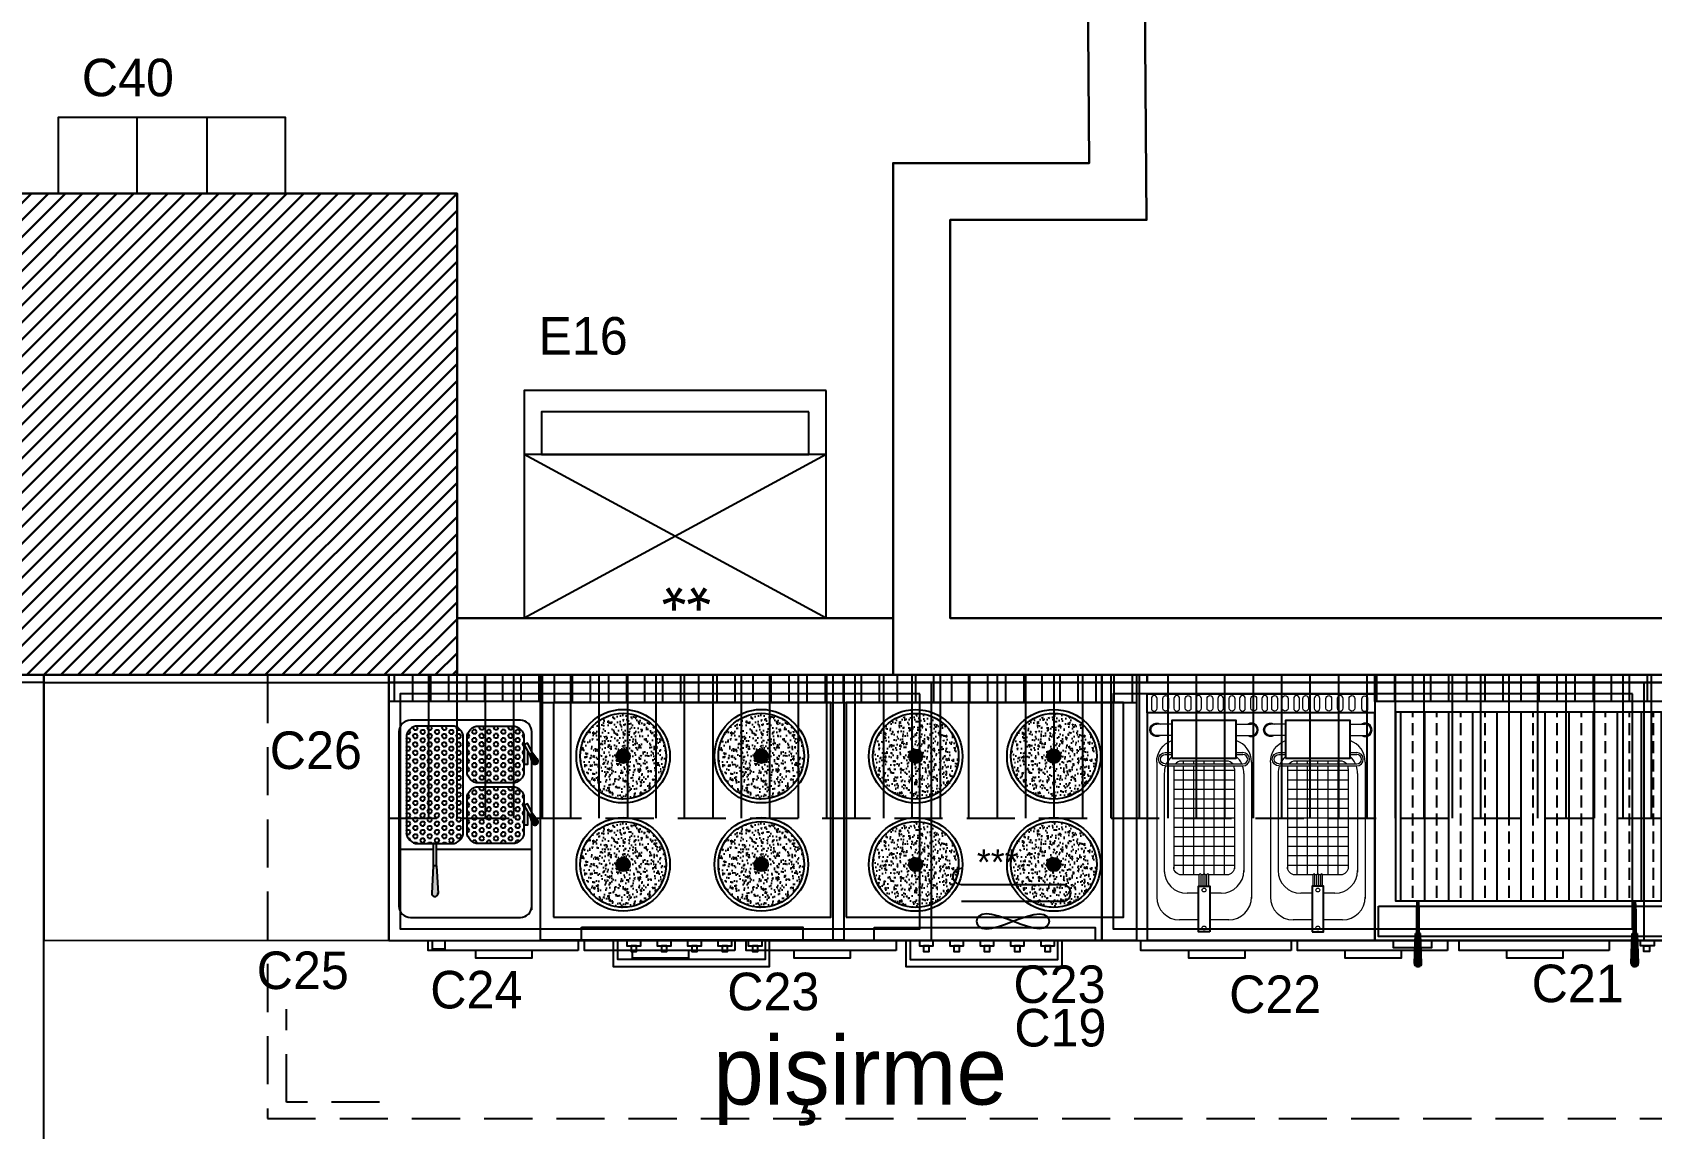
# Model space of a CAD drawing. Header units: centimetres. Extents: x 10243 to 22741, y 2279 to 4414.
# Drawn here: x 14276 to 14703, y 3178.7 to 3467.8 of the extents above; entities that cross this region are included whole.
import ezdxf

# ---------------------------------------------------------------- set-up
doc = ezdxf.new("R2010")
doc.units = ezdxf.units.CM
doc.header["$MEASUREMENT"] = 0
doc.linetypes.add('HIDDENX2', pattern=[19.05, 12.7, -6.35])
for name, color, linetype, lineweight in [('iç ölçü', 7, 'Continuous', 15), ('xxx_Auto_Duvar_Duvar Plan Kesit', 7, 'Continuous', 30), ('xxx_Auto_Duvar_Duvar Tarama', 250, 'Continuous', 5)]:
    doc.layers.add(name, color=color, linetype=linetype, lineweight=lineweight)
doc.layers.add('MUTFAKEKİPMAN', color=1, linetype='Continuous')
doc.styles.get("Standard").update_dxf_attribs({"font": 'arial.ttf'})
doc.styles.add('TAKSİM', font='GOTHIC.TTF', dxfattribs={"height": 20})

# ---------------------------------------------------------------- blocks, each defined once
blk = doc.blocks.new('A$C0F9524AD')
at = {"layer": 'MUTFAKEKİPMAN'}
for points in [[(28.7, 57.61, 1), (27.03, 57.61), (27.4, 50.35), (28.33, 50.35)], [(2.19, 39.17, 1), (0.72, 38.39), (2.1, 36.57), (2.93, 37.01)], [(2.19, 23.14, 1), (0.72, 22.36), (2.1, 20.54), (2.93, 20.97)]]:
    blk.add_hatch(color=256, dxfattribs=at).paths.add_polyline_path(points)
h = blk.add_hatch(dxfattribs=at)
h.set_pattern_fill('HEX', color=256, scale=0.2, angle=180, style=0)
h.set_pattern_definition([(360, (-3709.6624, 5056.9235), (-1e-16, -1.099852), [0.635, -1.27]), (240, (-3709.6624, 5056.9235), (-0.95249977, 0.549926), [0.635, -1.27]), (300, (-3709.0274, 5056.9235), (-0.95249977, -0.549926), [0.635, -1.27])])
h.paths.add_polyline_path([(16.36, 29.47, 0.414214), (19.36, 32.47), (19.36, 41.47, 0.414214), (16.36, 44.47), (7.36, 44.47, 0.414214), (4.36, 41.47), (4.36, 32.47, 0.414214), (7.36, 29.47)])
h = blk.add_hatch(dxfattribs=at)
h.set_pattern_fill('HEX', color=256, scale=0.2, angle=180, style=0)
h.set_pattern_definition([(180, (3749.3886, 5040.9235), (-1e-16, -1.099852), [0.635, -1.27]), (300, (3749.3886, 5040.9235), (0.95249977, 0.549926), [0.635, -1.27]), (240, (3748.7536, 5040.9235), (0.95249977, -0.549926), [0.635, -1.27])])
h.paths.add_polyline_path([(32.36, 13.47, 0.414214), (35.36, 16.47), (35.36, 41.47, 0.414214), (32.36, 44.47), (23.36, 44.47, 0.414214), (20.36, 41.47), (20.36, 16.47, 0.414214), (23.36, 13.47)])
h = blk.add_hatch(dxfattribs=at)
h.set_pattern_fill('HEX', color=256, scale=0.2, angle=180, style=0)
h.set_pattern_definition([(360, (-3709.6624, 5040.9235), (-1e-16, -1.099852), [0.635, -1.27]), (240, (-3709.6624, 5040.9235), (-0.95249977, 0.549926), [0.635, -1.27]), (300, (-3709.0274, 5040.9235), (-0.95249977, -0.549926), [0.635, -1.27])])
h.paths.add_polyline_path([(16.36, 13.47, 0.414214), (19.36, 16.47), (19.36, 25.47, 0.414214), (16.36, 28.47), (7.36, 28.47, 0.414214), (4.36, 25.47), (4.36, 16.47, 0.414214), (7.36, 13.47)])
h = blk.add_hatch(dxfattribs=at)
h.set_pattern_fill('ANSI31', color=256, scale=1.5, angle=225, style=0)
h.set_pattern_definition([(270, (3692.638, 5064.124), (4.7625, -1e-15), [])])
h.paths.add_polyline_path([(0, 7), (0, 0), (40, 0), (40, 7)])
for p, q in [((27.4, 50.35), (27.03, 57.61)), ((28.33, 50.35), (28.7, 57.61)), ((27.4, 50.35), (28.33, 50.35)), ((27.4, 45.97), (2.32, 45.97)), ((37.32, 45.97), (28.33, 45.97)), ((2.93, 37.01), (2.19, 39.17)), ((2.1, 36.57), (0.72, 38.39)), ((2.1, 36.57), (2.93, 37.01)), ((2.1, 20.54), (0.72, 22.36)), ((2.93, 20.97), (2.19, 23.14)), ((2.1, 20.54), (2.93, 20.97))]:
    blk.add_line(p, q, dxfattribs=at)
for points in [[(40, 70), (0, 70), (0, 0), (40, 0)], [(28.5, 70), (25.22, 70), (25.22, 72.31), (28.5, 72.31)], [(40, 0), (0, 0), (0, 7), (40, 7)]]:
    blk.add_lwpolyline(points, close=True, dxfattribs=at)
for points in [[(37.32, 52.32), (37.32, 60.97, 0.414214), (34.32, 63.97), (5.32, 63.97, 0.414214), (2.32, 60.97), (2.32, 52.4)], [(2.32, 61.97), (2.32, 14.97, 0.414214), (5.32, 11.97), (34.32, 11.97, 0.414214), (37.32, 14.97), (37.32, 52.32)]]:
    blk.add_lwpolyline(points, format="xyb", dxfattribs=at)
for points in [[(27.4, 50.35), (27.4, 44.47), (28.33, 44.47), (28.33, 50.35)], [(4.28, 34.46), (4.28, 39.54), (3.34, 39.54), (3.34, 36.22)], [(4.28, 38.95), (4.28, 39.54)], [(2.1, 36.57), (3.45, 34.03), (4.28, 34.46), (2.93, 37.01)], [(4.28, 18.43), (4.28, 23.51), (3.34, 23.51), (3.34, 20.19)], [(4.28, 22.92), (4.28, 23.51)], [(2.1, 20.54), (3.45, 17.99), (4.28, 18.43), (2.93, 20.97)]]:
    blk.add_lwpolyline(points, dxfattribs=at)
for points in [[(7.36, 44.47), (16.36, 44.47, -0.414214), (19.36, 41.47), (19.36, 32.47, -0.414214), (16.36, 29.47), (7.36, 29.47, -0.414214), (4.36, 32.47), (4.36, 41.47, -0.414214)], [(32.36, 44.47), (23.36, 44.47, 0.414214), (20.36, 41.47), (20.36, 16.47, 0.414214), (23.36, 13.47), (32.36, 13.47, 0.414214), (35.36, 16.47), (35.36, 41.47, 0.414214)], [(7.36, 28.47), (16.36, 28.47, -0.414214), (19.36, 25.47), (19.36, 16.47, -0.414214), (16.36, 13.47), (7.36, 13.47, -0.414214), (4.36, 16.47), (4.36, 25.47, -0.414214)]]:
    blk.add_lwpolyline(points, format="xyb", close=True, dxfattribs=at)
for centre, start, end in [((27.86, 57.61), 341.437, 198.563), ((1.46, 38.78), 9.3801, 226.506), ((1.46, 22.75), 9.3801, 226.506)]:
    blk.add_arc(centre, 0.835, start, end, dxfattribs=at)
blk = doc.blocks.new('A$C3E822EE1')
at = {"layer": 'MUTFAKEKİPMAN'}
h = blk.add_hatch(dxfattribs=at)
h.set_pattern_fill('ANSI32', color=256, angle=180, style=0)
h.set_pattern_definition([(315, (-4249.49996, 7833.96362), (-0.265165043, -0.265165043), []), (315, (-4249.3232, 7833.96362), (-0.265165043, -0.265165043), [])])
h.paths.add_polyline_path([(12.1, 69), (10.72, 69), (10.69, 70), (12.14, 70)])
h.paths.add_polyline_path([(12.07, 68.17), (11.76, 68.17), (11.76, 62.37), (11.68, 61), (11.15, 61), (11.07, 62.37), (11.07, 68.17), (10.75, 68.17), (10.72, 69), (12.1, 69)])
h.paths.add_polyline_path([(12.2, 72), (10.62, 72), (10.48, 76.14, -0.437405), (11.18, 76.9), (11.64, 76.9, -0.437405), (12.35, 76.14)])
h.paths.add_polyline_path([(12.14, 70), (10.69, 70), (10.62, 72), (12.2, 72)])
h.paths.add_polyline_path([(11.6, 59.71), (11.23, 59.71), (11.15, 61), (11.68, 61)])
h = blk.add_hatch(dxfattribs=at)
h.set_pattern_fill('ANSI32', color=256, angle=180, style=0)
h.set_pattern_definition([(225, (4329.50004, 7833.96362), (0.265165043, -0.265165043), []), (225, (4329.32326, 7833.96362), (0.265165043, -0.265165043), [])])
h.paths.add_polyline_path([(67.9, 69), (69.28, 69), (69.31, 70), (67.86, 70)])
h.paths.add_polyline_path([(67.93, 68.17), (68.24, 68.17), (68.24, 62.37), (68.32, 61), (68.85, 61), (68.93, 62.37), (68.93, 68.17), (69.25, 68.17), (69.28, 69), (67.9, 69)])
h.paths.add_polyline_path([(67.8, 72), (69.38, 72), (69.52, 76.14, 0.437405), (68.82, 76.9), (68.36, 76.9, 0.437405), (67.65, 76.14)])
h.paths.add_polyline_path([(67.86, 70), (69.31, 70), (69.38, 72), (67.8, 72)])
h.paths.add_polyline_path([(68.4, 59.71), (68.77, 59.71), (68.85, 61), (68.32, 61)])
h = blk.add_hatch(dxfattribs=at)
h.set_pattern_fill('ANSI33', color=256, angle=225, style=0)
h.set_pattern_definition([(270, (3371.733, 5045.6104), (6.35, -2e-15), []), (270, (3368.558, 5042.4354), (6.35, -2e-15), [3.175, -1.5875])])
h.paths.add_polyline_path([(74.47, 9.71), (74.47, 59.71), (4.47, 59.71), (4.47, 9.71)])
h = blk.add_hatch(dxfattribs=at)
h.set_pattern_fill('ANSI31', color=256, scale=1.5, angle=225, style=0)
h.set_pattern_definition([(270, (3371.7327, 5050.6104), (4.7625, -1e-15), [])])
h.paths.add_polyline_path([(0, 7), (0, 0), (80, 0), (80, 7)])
for p, q in [((11.64, 76.9), (11.18, 76.9)), ((11.18, 76.9), (11.64, 76.9)), ((68.36, 76.9), (68.82, 76.9)), ((68.82, 76.9), (68.36, 76.9)), ((10.48, 76.14), (10.75, 68.17)), ((10.75, 68.17), (10.48, 76.14)), ((12.35, 76.14), (12.07, 68.17)), ((67.65, 76.14), (67.93, 68.17)), ((69.52, 76.14), (69.25, 68.17)), ((69.25, 68.17), (69.52, 76.14)), ((10.75, 68.17), (11.07, 68.17)), ((11.07, 68.17), (10.75, 68.17)), ((11.07, 68.17), (11.07, 62.37)), ((11.76, 68.17), (11.76, 62.37)), ((12.07, 68.17), (11.76, 68.17)), ((67.93, 68.17), (68.24, 68.17)), ((68.24, 68.17), (68.24, 62.37)), ((68.93, 68.17), (68.93, 62.37)), ((69.25, 68.17), (68.93, 68.17)), ((68.93, 68.17), (69.25, 68.17)), ((11.07, 62.37), (11.23, 59.71)), ((11.76, 62.37), (11.6, 59.71)), ((68.24, 62.37), (68.4, 59.71)), ((68.93, 62.37), (68.77, 59.71)), ((11.23, 59.71), (11.6, 59.71)), ((11.6, 59.71), (11.23, 59.71)), ((68.77, 59.71), (68.4, 59.71)), ((68.4, 59.71), (68.77, 59.71))]:
    blk.add_line(p, q, dxfattribs=at)
for points in [[(8.98, 71.46), (7.52, 71.46), (7.52, 72.92), (8.98, 72.92)], [(80, 70), (0, 70), (0, 0), (80, 0)], [(79, 61), (1, 61), (1, 69), (79, 69)], [(9.94, 70), (6.3, 70), (6.3, 71.46), (9.94, 71.46)], [(75, 70), (65, 70), (65, 72), (75, 72)], [(74.47, 9.71), (4.47, 9.71), (4.47, 59.71), (74.47, 59.71)], [(80, 0), (0, 0), (0, 7), (80, 7)]]:
    blk.add_lwpolyline(points, close=True, dxfattribs=at)
for centre, start, end in [((11.18, 76.19), 90, 184.4992), ((11.18, 76.19), 90, 184.4992), ((11.64, 76.19), 355.5008, 90), ((68.36, 76.19), 90, 184.4992), ((68.82, 76.19), 355.5008, 90), ((68.82, 76.19), 355.5008, 90)]:
    blk.add_arc(centre, 0.706, start, end, dxfattribs=at)
blk = doc.blocks.new('A$C71D9588E')
at = {"layer": 'MUTFAKEKİPMAN', "linetype": 'Continuous', "lineweight": 0}
for p, q in [((6.5, 57), (2.5, 57)), ((23.5, 57), (27.5, 57)), ((36.5, 57), (32.5, 57)), ((53.5, 57), (57.5, 57)), ((6.5, 54), (2.5, 54)), ((23.5, 54), (27.5, 54)), ((36.5, 54), (32.5, 54)), ((53.5, 54), (57.5, 54)), ((2.5, 47), (2.5, 11)), ((4.75, 49.5), (6.5, 49.5)), ((4.75, 49), (6.5, 49)), ((21, 47.25), (9, 47.25)), ((9.5, 47.25), (9.5, 46.5)), ((12.2, 47.25), (12.2, 46.5)), ((14.9, 47.25), (14.9, 46.5)), ((17.6, 47.25), (17.6, 46.5)), ((20.3, 47.25), (20.3, 46.5)), ((23.5, 49.5), (25.25, 49.5)), ((23.5, 49), (25.25, 49)), ((27.5, 47), (27.5, 11)), ((32.5, 47), (32.5, 11)), ((34.75, 49.5), (36.5, 49.5)), ((34.75, 49), (36.5, 49)), ((51, 47.25), (39, 47.25)), ((39.5, 47.25), (39.5, 46.5)), ((42.2, 47.25), (42.2, 46.5)), ((44.9, 47.25), (44.9, 46.5)), ((47.6, 47.25), (47.6, 46.5)), ((50.3, 47.25), (50.3, 46.5)), ((53.5, 49.5), (55.25, 49.5)), ((53.5, 49), (55.25, 49)), ((57.5, 47), (57.5, 11)), ((4.5, 44), (4.5, 18)), ((4.75, 46.5), (25.25, 46.5)), ((4.75, 46), (25.25, 46)), ((7, 45.25), (7, 18.85)), ((23, 44.75), (7, 44.75)), ((9.5, 46), (9.5, 17.25)), ((12.2, 46), (12.2, 17.25)), ((14.9, 46), (14.9, 17.25)), ((17.6, 46), (17.6, 17.25)), ((20.3, 46), (20.3, 17.25)), ((23, 45.25), (23, 18.85)), ((25.5, 44), (25.5, 18)), ((34.5, 44), (34.5, 18)), ((34.75, 46.5), (55.25, 46.5)), ((34.75, 46), (55.25, 46)), ((37, 45.25), (37, 18.85)), ((53, 44.75), (37, 44.75)), ((39.5, 46), (39.5, 17.25)), ((42.2, 46), (42.2, 17.25)), ((44.9, 46), (44.9, 17.25)), ((47.6, 46), (47.6, 17.25)), ((50.3, 46), (50.3, 17.25)), ((53, 45.25), (53, 18.85)), ((55.5, 44), (55.5, 18)), ((23, 42.25), (7, 42.25)), ((23, 39.75), (7, 39.75)), ((53, 42.25), (37, 42.25)), ((53, 39.75), (37, 39.75)), ((23, 37.25), (7, 37.25)), ((23, 34.75), (7, 34.75)), ((53, 37.25), (37, 37.25)), ((53, 34.75), (37, 34.75)), ((23, 32.25), (7, 32.25)), ((53, 32.25), (37, 32.25)), ((23, 29.75), (7, 29.75)), ((23, 27.25), (7, 27.25)), ((53, 29.75), (37, 29.75)), ((53, 27.25), (37, 27.25)), ((23, 24.75), (7, 24.75)), ((23, 22.25), (7, 22.25)), ((53, 24.75), (37, 24.75)), ((53, 22.25), (37, 22.25)), ((23, 19.75), (7, 19.75)), ((13.75, 17.25), (9, 17.25)), ((13.75, 14.25), (13.75, 17.25)), ((14.25, 14.25), (14.25, 17.25)), ((14.75, 17.25), (14.25, 17.25)), ((14.75, 14.25), (14.75, 17.25)), ((15.25, 14.25), (15.25, 17.25)), ((15.75, 17.25), (15.25, 17.25)), ((15.75, 14.25), (15.75, 17.25)), ((16.25, 14.25), (16.25, 17.25)), ((21, 17.25), (16.25, 17.25)), ((53, 19.75), (37, 19.75)), ((43.75, 17.25), (39, 17.25)), ((43.75, 14.25), (43.75, 17.25)), ((44.25, 14.25), (44.25, 17.25)), ((44.75, 17.25), (44.25, 17.25)), ((44.75, 14.25), (44.75, 17.25)), ((45.25, 14.25), (45.25, 17.25)), ((45.75, 17.25), (45.25, 17.25)), ((45.75, 14.25), (45.75, 17.25)), ((46.25, 14.25), (46.25, 17.25)), ((51, 17.25), (46.25, 17.25)), ((13.5, 12.4), (10.5, 12.4)), ((19.5, 12.4), (16.5, 12.4)), ((43.5, 12.4), (40.5, 12.4)), ((49.5, 12.4), (46.5, 12.4)), ((13.5, 5.4), (8.5, 5.4)), ((21.5, 5.4), (16.5, 5.4)), ((43.5, 5.4), (38.5, 5.4)), ((51.5, 5.4), (46.5, 5.4))]:
    blk.add_line(p, q, dxfattribs=at)
at = {"layer": 'MUTFAKEKİPMAN'}
for points in [[(0, 65), (60, 65), (60, 60), (0, 60)], [(0, 0), (60, 0), (60, 60), (0, 60)], [(6.5, 48), (23.5, 48), (23.5, 58), (6.5, 58)], [(36.5, 48), (53.5, 48), (53.5, 58), (36.5, 58)], [(16.5, 2.25), (13.5, 2.25), (13.5, 14.25), (16.5, 14.25)], [(43.5, 2.25), (46.5, 2.25), (46.5, 14.25), (43.5, 14.25)]]:
    blk.add_lwpolyline(points, close=True, dxfattribs=at)
at = {"layer": 'MUTFAKEKİPMAN', "linetype": 'Continuous', "lineweight": 0}
for points in [[(2.62, 63.78, 0.999894), (1.12, 63.78), (1.12, 61.18, 1), (2.62, 61.18), (2.62, 63.78)], [(5.62, 63.78), (5.62, 61.18, -1), (4.12, 61.18), (4.12, 63.78, -0.999894), (5.62, 63.78)], [(8.55, 63.78, 0.999894), (7.05, 63.78), (7.05, 61.18, 1), (8.55, 61.18), (8.55, 63.78)], [(11.55, 63.78), (11.55, 61.18, -1), (10.05, 61.18), (10.05, 63.78, -0.999894), (11.55, 63.78)], [(14.3, 63.78, 0.999894), (12.8, 63.78), (12.8, 61.18, 1), (14.3, 61.18), (14.3, 63.78)], [(17.3, 63.78), (17.3, 61.18, -1), (15.8, 61.18), (15.8, 63.78, -0.999894), (17.3, 63.78)], [(20.12, 63.78, 0.999894), (18.62, 63.78), (18.62, 61.18, 1), (20.12, 61.18), (20.12, 63.78)], [(23.12, 63.78), (23.12, 61.18, -1), (21.62, 61.18), (21.62, 63.78, -0.999894), (23.12, 63.78)], [(25.87, 63.78, 0.999894), (24.37, 63.78), (24.37, 61.18, 1), (25.87, 61.18), (25.87, 63.78)], [(28.87, 63.78), (28.87, 61.18, -1), (27.37, 61.18), (27.37, 63.78, -0.999894), (28.87, 63.78)], [(31.75, 63.78, 0.999894), (30.25, 63.78), (30.25, 61.18, 1), (31.75, 61.18), (31.75, 63.78)], [(34.35, 63.78), (34.35, 61.18, -1), (32.85, 61.18), (32.85, 63.78, -0.999894), (34.35, 63.78)], [(37.14, 63.78), (37.14, 61.18, -1), (35.64, 61.18), (35.64, 63.78, -0.999894), (37.14, 63.78)], [(40.13, 63.78, 0.999894), (38.63, 63.78), (38.63, 61.18, 1), (40.13, 61.18), (40.13, 63.78)], [(42.54, 63.78), (42.54, 61.18, -1), (41.04, 61.18), (41.04, 63.78, -0.999894), (42.54, 63.78)], [(45.54, 63.78, 0.999894), (44.04, 63.78), (44.04, 61.18, 1), (45.54, 61.18), (45.54, 63.78)], [(48.64, 63.78), (48.64, 61.18, -1), (47.14, 61.18), (47.14, 63.78, -0.999894), (48.64, 63.78)], [(51.64, 63.78, 0.999894), (50.14, 63.78), (50.14, 61.18, 1), (51.64, 61.18), (51.64, 63.78)], [(54.75, 63.78), (54.75, 61.18, -1), (53.25, 61.18), (53.25, 63.78, -0.999894), (54.75, 63.78)], [(58.13, 63.68), (58.13, 61.08, -1), (56.63, 61.08), (56.63, 63.68, -0.999894), (58.13, 63.68)]]:
    blk.add_lwpolyline(points, format="xyb", dxfattribs=at)
for centre in [(15, 13.25), (45, 13.25), (15, 3.25), (45, 3.25)]:
    blk.add_circle(centre, 0.5, dxfattribs=at)
at = {"layer": 'MUTFAKEKİPMAN', "linetype": 'Continuous', "lineweight": 0, "extrusion": (0, 0, -1)}
for centre, radius, start, end in [((-2.5, 55.5), 1.8, 236.4427, 123.5573), ((-2.5, 55.5), 1.5, 270.0011, 90), ((-32.5, 55.5), 1.8, 236.4427, 123.5573), ((-32.5, 55.5), 1.5, 270.0011, 90), ((-8.5, 47), 6, 0, 70.5288), ((-38.5, 47), 6, 0, 70.5288), ((-4.75, 47.75), 1.75, 270, 90), ((-4.75, 47.75), 1.25, 270, 90), ((-34.75, 47.75), 1.75, 270, 90), ((-34.75, 47.75), 1.25, 270, 90), ((-9, 19.25), 2, 270, 0), ((-21, 19.25), 2, 180, 270), ((-39, 19.25), 2, 270, 0), ((-51, 19.25), 2, 180, 270)]:
    blk.add_arc(centre, radius, start, end, dxfattribs=at)
at = {"layer": 'MUTFAKEKİPMAN', "linetype": 'Continuous', "lineweight": 0}
for centre, radius, start, end in [((27.5, 55.5), 1.8, 236.4427, 123.5573), ((27.5, 55.5), 1.5, 270.0011, 90), ((57.5, 55.5), 1.8, 236.4427, 123.5573), ((57.5, 55.5), 1.5, 270.0011, 90), ((21.5, 47), 6, 0, 70.5288), ((51.5, 47), 6, 0, 70.5288), ((10.5, 44), 6, 131.8103, 155.3757), ((9, 45.25), 2, 90, 141.3178), ((21, 45.25), 2, 38.6822, 90), ((19.5, 44), 6, 24.6243, 48.1897), ((25.25, 47.75), 1.75, 270, 90), ((25.25, 47.75), 1.25, 270, 90), ((40.5, 44), 6, 131.8103, 155.3757), ((39, 45.25), 2, 90, 141.3178), ((51, 45.25), 2, 38.6822, 90), ((49.5, 44), 6, 24.6243, 48.1897), ((55.25, 47.75), 1.75, 270, 90), ((55.25, 47.75), 1.25, 270, 90), ((10.5, 44), 6, 160.5288, 180), ((9, 45.25), 2, 157.9757, 180), ((21, 45.25), 2, 0, 22.0243), ((19.5, 44), 6, 0, 19.4712), ((40.5, 44), 6, 160.5288, 180), ((39, 45.25), 2, 157.9757, 180), ((51, 45.25), 2, 0, 22.0243), ((49.5, 44), 6, 0, 19.4712), ((10.5, 18.4), 6, 180, 270), ((14, 17.25), 0.25, 0, 180), ((15, 17.25), 0.25, 0, 180), ((16, 17.25), 0.25, 0, 180), ((19.5, 18.4), 6, 270, 0), ((40.5, 18.4), 6, 180, 270), ((44, 17.25), 0.25, 0, 180), ((45, 17.25), 0.25, 0, 180), ((46, 17.25), 0.25, 0, 180), ((49.5, 18.4), 6, 270, 0), ((8.5, 11.4), 6, 180, 270), ((21.5, 11.4), 6, 270, 0), ((38.5, 11.4), 6, 180, 270), ((51.5, 11.4), 6, 270, 0)]:
    blk.add_arc(centre, radius, start, end, dxfattribs=at)
blk = doc.blocks.new('A$C27C145E2')
at = {"layer": 'MUTFAKEKİPMAN'}
h = blk.add_hatch(dxfattribs=at)
h.set_pattern_fill('ANSI31', color=256, scale=1.5, angle=45, style=0)
h.set_pattern_definition([(90, (-4807.7595, -5243.4224), (-4.7625, 9e-16), [])])
h.paths.add_polyline_path([(0, 77), (0, 69.71), (80, 69.71), (80, 77)])
h = blk.add_hatch(dxfattribs=at)
h.set_pattern_fill('AR-CONC', color=256, scale=0.018, angle=45, style=0)
h.set_pattern_definition([(95, (-5129.7264, -4857.1567), (2.5217037, 2.1159608), [0.3429, -3.7719]), (40, (-5129.7264, -4857.1567), (-2.880322, 1.9831861), [0.27432, -3.01752]), (145.451, (-5129.5162, -4856.9804), (-0.3585988, 4.0991443), [0.29142, -3.20562]), (91.1842, (-5130.373, -4856.51), (3.9853844, 2.9151614), [0.51435, -5.65785]), (141.6356, (-5130.041, -4856.267), (-0.1275506, 6.1708758), [0.43713, -4.80843]), (36.184, (-5130.373, -4856.51), (-0.1275403, 6.170875), [0.41148, -4.52628]), (66, (-5129.888, -4856.3485), (3.2313699, 0.6281148), [0.3429, -3.7719]), (11, (-5129.888, -4856.3485), (-1.5577187, 3.1309415), [0.27432, -3.01752]), (116.4514, (-5129.6187, -4856.296), (1.6736407, 3.7590562), [0.29142, -3.20562]), (82.5, (-5129.7264, -4857.1567), (-1.03689844, 1.11552145), [0, -2.980944, 0, -3.06324, 0, -3.02895]), (52.5, (-5129.7264, -4857.1567), (-0.4246151, 2.125566), [0, -1.746504, 0, -2.912364, 0, -1.15443]), (12.5, (-5130.4473, -4857.8776), (1.79870153, 1.65287152), [0, -1.143, 0, -3.56616, 0, -4.73202]), (2.5, (-5130.7706, -4858.201), (1.5617503, 2.2090031), [0, -1.4859, 0, -2.368296, 0, -3.36042])])
h.paths.add_polyline_path([(10.47, 55.55, 1), (33.1, 55.55, 1)])
h.paths.add_polyline_path([(23.59, 55.55, -1), (19.99, 55.55, -1)], flags=16)
h = blk.add_hatch(dxfattribs=at)
h.set_pattern_fill('AR-CONC', color=256, scale=0.018, angle=45, style=0)
h.set_pattern_definition([(95, (-5093.2978, -4857.1567), (2.5217037, 2.1159608), [0.3429, -3.7719]), (40, (-5093.2978, -4857.1567), (-2.880322, 1.9831861), [0.27432, -3.01752]), (145.451, (-5093.0877, -4856.9804), (-0.3585988, 4.0991443), [0.29142, -3.20562]), (91.1842, (-5093.9444, -4856.51), (3.9853844, 2.9151614), [0.51435, -5.65785]), (141.6356, (-5093.6123, -4856.267), (-0.1275506, 6.1708758), [0.43713, -4.80843]), (36.184, (-5093.9444, -4856.51), (-0.1275403, 6.170875), [0.41148, -4.52628]), (66, (-5093.4594, -4856.3485), (3.2313699, 0.6281148), [0.3429, -3.7719]), (11, (-5093.4594, -4856.3485), (-1.5577187, 3.1309415), [0.27432, -3.01752]), (116.4514, (-5093.1902, -4856.296), (1.6736407, 3.7590562), [0.29142, -3.20562]), (82.5, (-5093.2978, -4857.1567), (-1.03689844, 1.11552145), [0, -2.980944, 0, -3.06324, 0, -3.02895]), (52.5, (-5093.2978, -4857.1567), (-0.4246151, 2.125566), [0, -1.746504, 0, -2.912364, 0, -1.15443]), (12.5, (-5094.0187, -4857.8776), (1.79870153, 1.65287152), [0, -1.143, 0, -3.56616, 0, -4.73202]), (2.5, (-5094.342, -4858.201), (1.5617503, 2.2090031), [0, -1.4859, 0, -2.368296, 0, -3.36042])])
h.paths.add_polyline_path([(46.9, 55.55, 1), (69.53, 55.55, 1)])
h.paths.add_polyline_path([(60.01, 55.55, -1), (56.41, 55.55, -1)], flags=16)
h = blk.add_hatch(color=256, dxfattribs=at)
edge = h.paths.add_edge_path()
edge.add_arc((21.79, 55.55), 1.8, 0, 360)
h = blk.add_hatch(color=256, dxfattribs=at)
edge = h.paths.add_edge_path()
edge.add_arc((58.21, 55.55), 1.8, 0, 360)
h = blk.add_hatch(dxfattribs=at)
h.set_pattern_fill('AR-CONC', color=256, scale=0.018, angle=45, style=0)
h.set_pattern_definition([(95, (-5129.7264, -4885.697), (2.5217037, 2.1159608), [0.3429, -3.7719]), (40, (-5129.7264, -4885.697), (-2.880322, 1.9831861), [0.27432, -3.01752]), (145.451, (-5129.5162, -4885.5207), (-0.3585988, 4.0991443), [0.29142, -3.20562]), (91.1842, (-5130.373, -4885.0505), (3.9853844, 2.9151614), [0.51435, -5.65785]), (141.6356, (-5130.041, -4884.8075), (-0.1275506, 6.1708758), [0.43713, -4.80843]), (36.184, (-5130.373, -4885.0505), (-0.1275403, 6.170875), [0.41148, -4.52628]), (66, (-5129.888, -4884.8888), (3.2313699, 0.6281148), [0.3429, -3.7719]), (11, (-5129.888, -4884.8888), (-1.5577187, 3.1309415), [0.27432, -3.01752]), (116.4514, (-5129.6187, -4884.8365), (1.6736407, 3.7590562), [0.29142, -3.20562]), (82.5, (-5129.7264, -4885.697), (-1.03689844, 1.11552145), [0, -2.980944, 0, -3.06324, 0, -3.02895]), (52.5, (-5129.7264, -4885.697), (-0.4246151, 2.125566), [0, -1.746504, 0, -2.912364, 0, -1.15443]), (12.5, (-5130.4473, -4886.418), (1.79870153, 1.65287152), [0, -1.143, 0, -3.56616, 0, -4.73202]), (2.5, (-5130.7706, -4886.7413), (1.5617503, 2.2090031), [0, -1.4859, 0, -2.368296, 0, -3.36042])])
h.paths.add_polyline_path([(10.47, 27.01, 1), (33.1, 27.01, 1)])
h.paths.add_polyline_path([(23.59, 27.01, -1), (19.99, 27.01, -1)], flags=16)
h = blk.add_hatch(dxfattribs=at)
h.set_pattern_fill('AR-CONC', color=256, scale=0.018, angle=45, style=0)
h.set_pattern_definition([(95, (-5093.2978, -4885.697), (2.5217037, 2.1159608), [0.3429, -3.7719]), (40, (-5093.2978, -4885.697), (-2.880322, 1.9831861), [0.27432, -3.01752]), (145.451, (-5093.0877, -4885.5207), (-0.3585988, 4.0991443), [0.29142, -3.20562]), (91.1842, (-5093.9444, -4885.0505), (3.9853844, 2.9151614), [0.51435, -5.65785]), (141.6356, (-5093.6123, -4884.8075), (-0.1275506, 6.1708758), [0.43713, -4.80843]), (36.184, (-5093.9444, -4885.0505), (-0.1275403, 6.170875), [0.41148, -4.52628]), (66, (-5093.4594, -4884.8888), (3.2313699, 0.6281148), [0.3429, -3.7719]), (11, (-5093.4594, -4884.8888), (-1.5577187, 3.1309415), [0.27432, -3.01752]), (116.4514, (-5093.1902, -4884.8365), (1.6736407, 3.7590562), [0.29142, -3.20562]), (82.5, (-5093.2978, -4885.697), (-1.03689844, 1.11552145), [0, -2.980944, 0, -3.06324, 0, -3.02895]), (52.5, (-5093.2978, -4885.697), (-0.4246151, 2.125566), [0, -1.746504, 0, -2.912364, 0, -1.15443]), (12.5, (-5094.0187, -4886.418), (1.79870153, 1.65287152), [0, -1.143, 0, -3.56616, 0, -4.73202]), (2.5, (-5094.342, -4886.7413), (1.5617503, 2.2090031), [0, -1.4859, 0, -2.368296, 0, -3.36042])])
h.paths.add_polyline_path([(46.9, 27.01, 1), (69.53, 27.01, 1)])
h.paths.add_polyline_path([(60.01, 27.01, -1), (56.41, 27.01, -1)], flags=16)
h = blk.add_hatch(color=256, dxfattribs=at)
edge = h.paths.add_edge_path()
edge.add_arc((21.79, 27.01), 1.8, 0, 360)
h = blk.add_hatch(color=256, dxfattribs=at)
edge = h.paths.add_edge_path()
edge.add_arc((58.21, 27.01), 1.8, 0, 360)
for points in [[(0, 77), (80, 77), (80, 7), (0, 7)], [(0, 69.71), (80, 69.71), (80, 7), (0, 7)], [(3.43, 13.12), (76.57, 13.12), (76.57, 69.71), (3.43, 69.71)], [(10.85, 10.43), (69.15, 10.43), (69.15, 7), (10.85, 7)], [(26.43, 7), (22.79, 7), (22.79, 5.54), (26.43, 5.54)], [(25.34, 5.54), (23.88, 5.54), (23.88, 4.08), (25.34, 4.08)], [(34.43, 7), (30.79, 7), (30.79, 5.54), (34.43, 5.54)], [(33.34, 5.54), (31.88, 5.54), (31.88, 4.08), (33.34, 4.08)], [(42.43, 7), (38.79, 7), (38.79, 5.54), (42.43, 5.54)], [(41.34, 5.54), (39.88, 5.54), (39.88, 4.08), (41.34, 4.08)], [(50.43, 7), (46.79, 7), (46.79, 5.54), (50.43, 5.54)], [(49.34, 5.54), (47.88, 5.54), (47.88, 4.08), (49.34, 4.08)], [(58.43, 7), (54.79, 7), (54.79, 5.54), (58.43, 5.54)], [(57.34, 5.54), (55.88, 5.54), (55.88, 4.08), (57.34, 4.08)]]:
    blk.add_lwpolyline(points, close=True, dxfattribs=at)
blk.add_lwpolyline([(60.31, 7), (60.31, 0), (19.29, 0), (19.29, 7), (20.29, 7), (20.29, 2), (59.31, 2), (59.31, 7), (60.31, 7)], dxfattribs=at)
for centre, radius in [((21.79, 55.55), 12.34), ((21.79, 55.55), 11.31), ((58.21, 55.55), 12.34), ((58.21, 55.55), 11.31), ((21.79, 55.55), 1.8), ((58.21, 55.55), 1.8), ((21.79, 27.01), 12.34), ((58.21, 27.01), 12.34), ((21.79, 27.01), 11.31), ((58.21, 27.01), 11.31), ((21.79, 27.01), 1.8), ((58.21, 27.01), 1.8)]:
    blk.add_circle(centre, radius, dxfattribs=at)
blk = doc.blocks.new('A$C4D576893')
at = {"layer": 'MUTFAKEKİPMAN'}
blk.add_line((188, 72.6), (0, 72.6), dxfattribs=at)
for points in [[(188, 4.6), (188, 74.6), (0, 74.6), (0, 4.6)], [(140, 69.6), (3, 69.6), (3, 7.6), (140, 7.6)], [(171.56, 7.62), (170.1, 7.8), (168.4, 8.25), (166.54, 8.89), (164.59, 9.63), (162.64, 10.36), (160.78, 11), (159.07, 11.46), (157.62, 11.63), (156.47, 11.46), (155.66, 11), (155.17, 10.36), (155, 9.63), (155.17, 8.89), (155.66, 8.25), (156.47, 7.8), (157.62, 7.62), (159.07, 7.8), (160.78, 8.25), (162.64, 8.89), (164.59, 9.63), (166.54, 10.36), (168.4, 11), (170.1, 11.46), (171.56, 11.63), (172.7, 11.46), (173.52, 11), (174.01, 10.36), (174.17, 9.63), (174.01, 8.89), (173.52, 8.25), (172.7, 7.8)], [(49.95, 1.96), (10.35, 1.96), (10.35, 4.6), (49.95, 4.6)], [(91.21, 1.96), (51.61, 1.96), (51.61, 4.6), (91.21, 4.6)], [(133.84, 1.96), (94.24, 1.96), (94.24, 4.6), (133.84, 4.6)], [(37.82, 1.96), (22.87, 1.96), (22.87, 0), (37.82, 0)], [(79.08, 1.96), (64.14, 1.96), (64.14, 0), (79.08, 0)], [(121.71, 1.96), (106.77, 1.96), (106.77, 0), (121.71, 0)]]:
    blk.add_lwpolyline(points, close=True, dxfattribs=at)
blk.add_lwpolyline([(143, 72.6), (143, 4.6)], dxfattribs=at)
for points in [[(177.67, 19.28), (151, 19.28, -1), (151, 23.63)], [(151, 14.93), (177.67, 14.93, 1), (177.67, 19.28)]]:
    blk.add_lwpolyline(points, format="xyb", dxfattribs=at)
blk.add_text('***', height=6.76, dxfattribs=at).set_placement((155.07, 21.86))
blk = doc.blocks.new('A$C571D3600')
h = blk.add_hatch()
h.set_pattern_fill('ANSI31', color=256, scale=1.5, angle=45, style=0)
h.set_pattern_definition([(90, (-4807.7595, -5243.4224), (-4.7625, 9e-16), [])])
h.paths.add_polyline_path([(0, 77), (0, 69.71), (80, 69.71), (80, 77)])
h = blk.add_hatch()
h.set_pattern_fill('AR-CONC', color=256, scale=0.018, angle=45, style=0)
h.set_pattern_definition([(95, (-5129.7264, -4857.1567), (2.5217037, 2.1159608), [0.3429, -3.7719]), (40, (-5129.7264, -4857.1567), (-2.880322, 1.9831861), [0.27432, -3.01752]), (145.451, (-5129.5162, -4856.9804), (-0.3585988, 4.0991443), [0.29142, -3.20562]), (91.1842, (-5130.373, -4856.51), (3.9853844, 2.9151614), [0.51435, -5.65785]), (141.6356, (-5130.041, -4856.267), (-0.1275506, 6.1708758), [0.43713, -4.80843]), (36.184, (-5130.373, -4856.51), (-0.1275403, 6.170875), [0.41148, -4.52628]), (66, (-5129.888, -4856.3485), (3.2313699, 0.6281148), [0.3429, -3.7719]), (11, (-5129.888, -4856.3485), (-1.5577187, 3.1309415), [0.27432, -3.01752]), (116.4514, (-5129.6187, -4856.296), (1.6736407, 3.7590562), [0.29142, -3.20562]), (82.5, (-5129.7264, -4857.1567), (-1.03689844, 1.11552145), [0, -2.980944, 0, -3.06324, 0, -3.02895]), (52.5, (-5129.7264, -4857.1567), (-0.4246151, 2.125566), [0, -1.746504, 0, -2.912364, 0, -1.15443]), (12.5, (-5130.4473, -4857.8776), (1.79870153, 1.65287152), [0, -1.143, 0, -3.56616, 0, -4.73202]), (2.5, (-5130.7706, -4858.201), (1.5617503, 2.2090031), [0, -1.4859, 0, -2.368296, 0, -3.36042])])
h.paths.add_polyline_path([(10.47, 55.55, 1), (33.1, 55.55, 1)])
h.paths.add_polyline_path([(23.59, 55.55, -1), (19.99, 55.55, -1)], flags=16)
h = blk.add_hatch()
h.set_pattern_fill('AR-CONC', color=256, scale=0.018, angle=45, style=0)
h.set_pattern_definition([(95, (-5093.2978, -4857.1567), (2.5217037, 2.1159608), [0.3429, -3.7719]), (40, (-5093.2978, -4857.1567), (-2.880322, 1.9831861), [0.27432, -3.01752]), (145.451, (-5093.0877, -4856.9804), (-0.3585988, 4.0991443), [0.29142, -3.20562]), (91.1842, (-5093.9444, -4856.51), (3.9853844, 2.9151614), [0.51435, -5.65785]), (141.6356, (-5093.6123, -4856.267), (-0.1275506, 6.1708758), [0.43713, -4.80843]), (36.184, (-5093.9444, -4856.51), (-0.1275403, 6.170875), [0.41148, -4.52628]), (66, (-5093.4594, -4856.3485), (3.2313699, 0.6281148), [0.3429, -3.7719]), (11, (-5093.4594, -4856.3485), (-1.5577187, 3.1309415), [0.27432, -3.01752]), (116.4514, (-5093.1902, -4856.296), (1.6736407, 3.7590562), [0.29142, -3.20562]), (82.5, (-5093.2978, -4857.1567), (-1.03689844, 1.11552145), [0, -2.980944, 0, -3.06324, 0, -3.02895]), (52.5, (-5093.2978, -4857.1567), (-0.4246151, 2.125566), [0, -1.746504, 0, -2.912364, 0, -1.15443]), (12.5, (-5094.0187, -4857.8776), (1.79870153, 1.65287152), [0, -1.143, 0, -3.56616, 0, -4.73202]), (2.5, (-5094.342, -4858.201), (1.5617503, 2.2090031), [0, -1.4859, 0, -2.368296, 0, -3.36042])])
h.paths.add_polyline_path([(46.9, 55.55, 1), (69.53, 55.55, 1)])
h.paths.add_polyline_path([(60.01, 55.55, -1), (56.41, 55.55, -1)], flags=16)
h = blk.add_hatch(color=256)
edge = h.paths.add_edge_path()
edge.add_arc((21.79, 55.55), 1.8, 0, 360)
h = blk.add_hatch(color=256)
edge = h.paths.add_edge_path()
edge.add_arc((58.21, 55.55), 1.8, 0, 360)
h = blk.add_hatch()
h.set_pattern_fill('AR-CONC', color=256, scale=0.018, angle=45, style=0)
h.set_pattern_definition([(95, (-5129.7264, -4885.697), (2.5217037, 2.1159608), [0.3429, -3.7719]), (40, (-5129.7264, -4885.697), (-2.880322, 1.9831861), [0.27432, -3.01752]), (145.451, (-5129.5162, -4885.5207), (-0.3585988, 4.0991443), [0.29142, -3.20562]), (91.1842, (-5130.373, -4885.0505), (3.9853844, 2.9151614), [0.51435, -5.65785]), (141.6356, (-5130.041, -4884.8075), (-0.1275506, 6.1708758), [0.43713, -4.80843]), (36.184, (-5130.373, -4885.0505), (-0.1275403, 6.170875), [0.41148, -4.52628]), (66, (-5129.888, -4884.8888), (3.2313699, 0.6281148), [0.3429, -3.7719]), (11, (-5129.888, -4884.8888), (-1.5577187, 3.1309415), [0.27432, -3.01752]), (116.4514, (-5129.6187, -4884.8365), (1.6736407, 3.7590562), [0.29142, -3.20562]), (82.5, (-5129.7264, -4885.697), (-1.03689844, 1.11552145), [0, -2.980944, 0, -3.06324, 0, -3.02895]), (52.5, (-5129.7264, -4885.697), (-0.4246151, 2.125566), [0, -1.746504, 0, -2.912364, 0, -1.15443]), (12.5, (-5130.4473, -4886.418), (1.79870153, 1.65287152), [0, -1.143, 0, -3.56616, 0, -4.73202]), (2.5, (-5130.7706, -4886.7413), (1.5617503, 2.2090031), [0, -1.4859, 0, -2.368296, 0, -3.36042])])
h.paths.add_polyline_path([(10.47, 27.01, 1), (33.1, 27.01, 1)])
h.paths.add_polyline_path([(23.59, 27.01, -1), (19.99, 27.01, -1)], flags=16)
h = blk.add_hatch()
h.set_pattern_fill('AR-CONC', color=256, scale=0.018, angle=45, style=0)
h.set_pattern_definition([(95, (-5093.2978, -4885.697), (2.5217037, 2.1159608), [0.3429, -3.7719]), (40, (-5093.2978, -4885.697), (-2.880322, 1.9831861), [0.27432, -3.01752]), (145.451, (-5093.0877, -4885.5207), (-0.3585988, 4.0991443), [0.29142, -3.20562]), (91.1842, (-5093.9444, -4885.0505), (3.9853844, 2.9151614), [0.51435, -5.65785]), (141.6356, (-5093.6123, -4884.8075), (-0.1275506, 6.1708758), [0.43713, -4.80843]), (36.184, (-5093.9444, -4885.0505), (-0.1275403, 6.170875), [0.41148, -4.52628]), (66, (-5093.4594, -4884.8888), (3.2313699, 0.6281148), [0.3429, -3.7719]), (11, (-5093.4594, -4884.8888), (-1.5577187, 3.1309415), [0.27432, -3.01752]), (116.4514, (-5093.1902, -4884.8365), (1.6736407, 3.7590562), [0.29142, -3.20562]), (82.5, (-5093.2978, -4885.697), (-1.03689844, 1.11552145), [0, -2.980944, 0, -3.06324, 0, -3.02895]), (52.5, (-5093.2978, -4885.697), (-0.4246151, 2.125566), [0, -1.746504, 0, -2.912364, 0, -1.15443]), (12.5, (-5094.0187, -4886.418), (1.79870153, 1.65287152), [0, -1.143, 0, -3.56616, 0, -4.73202]), (2.5, (-5094.342, -4886.7413), (1.5617503, 2.2090031), [0, -1.4859, 0, -2.368296, 0, -3.36042])])
h.paths.add_polyline_path([(46.9, 27.01, 1), (69.53, 27.01, 1)])
h.paths.add_polyline_path([(60.01, 27.01, -1), (56.41, 27.01, -1)], flags=16)
h = blk.add_hatch(color=256)
edge = h.paths.add_edge_path()
edge.add_arc((21.79, 27.01), 1.8, 0, 360)
h = blk.add_hatch(color=256)
edge = h.paths.add_edge_path()
edge.add_arc((58.21, 27.01), 1.8, 0, 360)
for points in [[(0, 77), (80, 77), (80, 7), (0, 7)], [(0, 69.71), (80, 69.71), (80, 7), (0, 7)], [(3.43, 13.12), (76.57, 13.12), (76.57, 69.71), (3.43, 69.71)], [(10.85, 10.43), (69.15, 10.43), (69.15, 7), (10.85, 7)], [(26.43, 7), (22.79, 7), (22.79, 5.54), (26.43, 5.54)], [(25.34, 5.54), (23.88, 5.54), (23.88, 4.08), (25.34, 4.08)], [(34.43, 7), (30.79, 7), (30.79, 5.54), (34.43, 5.54)], [(33.34, 5.54), (31.88, 5.54), (31.88, 4.08), (33.34, 4.08)], [(42.43, 7), (38.79, 7), (38.79, 5.54), (42.43, 5.54)], [(41.34, 5.54), (39.88, 5.54), (39.88, 4.08), (41.34, 4.08)], [(50.43, 7), (46.79, 7), (46.79, 5.54), (50.43, 5.54)], [(49.34, 5.54), (47.88, 5.54), (47.88, 4.08), (49.34, 4.08)], [(58.43, 7), (54.79, 7), (54.79, 5.54), (58.43, 5.54)], [(57.34, 5.54), (55.88, 5.54), (55.88, 4.08), (57.34, 4.08)]]:
    blk.add_lwpolyline(points, close=True)
blk.add_lwpolyline([(60.31, 7), (60.31, 0), (19.29, 0), (19.29, 7), (20.29, 7), (20.29, 2), (59.31, 2), (59.31, 7), (60.31, 7)])
for centre, radius in [((21.79, 55.55), 12.34), ((21.79, 55.55), 11.31), ((58.21, 55.55), 12.34), ((58.21, 55.55), 11.31), ((21.79, 55.55), 1.8), ((58.21, 55.55), 1.8), ((21.79, 27.01), 12.34), ((58.21, 27.01), 12.34), ((21.79, 27.01), 11.31), ((58.21, 27.01), 11.31), ((21.79, 27.01), 1.8), ((58.21, 27.01), 1.8)]:
    blk.add_circle(centre, radius)
blk = doc.blocks.new('A$C73F90BF7')
at = {"layer": 'MUTFAKEKİPMAN'}
for points in [[(0, 0), (79.69, 0), (79.69, 60), (0, 60)], [(4.59, 5.64), (75.1, 5.64), (75.1, 16.91), (4.59, 16.91)]]:
    blk.add_lwpolyline(points, close=True, dxfattribs=at)
for points in [[(0, 16.91), (79.69, 60)], [(0, 60), (79.69, 16.91)], [(0, 16.91), (79.69, 16.91)]]:
    blk.add_lwpolyline(points, dxfattribs=at)
blk.add_text('**', height=12, dxfattribs=at).set_placement((30.35, 46.01))

msp = doc.modelspace()

# ---------------------------------------------------------------- hatches: boundary and pattern name
at = {"layer": 'MUTFAKEKİPMAN'}
h = msp.add_hatch(dxfattribs=at)
h.set_pattern_fill('ANSI31', color=256, scale=60, angle=45)
h.set_pattern_definition([(90, (11043, 1399.812), (-7.5, 0), [])])
h.paths.add_polyline_path([(14746, 3298.33), (14376, 3298.33), (14376, 3260.58), (14746, 3260.58)])
at = {"layer": 'xxx_Auto_Duvar_Duvar Tarama', "lineweight": 30}
h = msp.add_hatch(dxfattribs=at)
h.set_pattern_fill('ANSI31', color=256)
h.set_pattern_definition([(45, (-3448.132, 35312.8492), (-2.24506403, 2.24506403), [])])
h.paths.add_polyline_path([(14188, 3298.33), (14388, 3298.33), (14388, 3425.33), (14188, 3425.33)])

# ---------------------------------------------------------------- linework, layer by layer
at = {"layer": 'MUTFAKEKİPMAN'}
for p, q in [((14303.54, 3445.33), (14303.54, 3425.33)), ((14322.03, 3445.33), (14322.03, 3425.33))]:
    msp.add_line(p, q, dxfattribs=at)
for points in [[(14282.79, 3425.33), (14342.79, 3425.33), (14342.79, 3445.33), (14282.79, 3445.33)], [(14209, 3163.35), (14279, 3163.35), (14279, 3298.35), (14209, 3298.35)], [(14279, 3296.35), (14209, 3296.35), (14209, 3298.35), (14279, 3298.35)], [(14370, 3298.33), (14279, 3298.35), (14279, 3228.35), (14370, 3228.33)], [(14279, 3296.35), (14370, 3296.33), (14370, 3298.33), (14279, 3298.35)], [(14370, 3296.35), (14570, 3296.35), (14570, 3298.33), (14370, 3298.33)], [(14570, 3296.35), (14746, 3296.35), (14746, 3298.35), (14570, 3298.35)]]:
    msp.add_lwpolyline(points, close=True, dxfattribs=at)
at = {"layer": 'MUTFAKEKİPMAN', "linetype": 'HIDDENX2'}
for points in [[(14338, 3181.33), (14888, 3181.33), (14888, 3298.33), (14338, 3298.33)], [(14370, 3260.58), (14746, 3260.58), (14746, 3298.33), (14370, 3298.33)]]:
    msp.add_lwpolyline(points, close=True, dxfattribs=at)
msp.add_lwpolyline([(14367.58, 3185.63), (14343, 3185.63), (14343, 3210.21)], dxfattribs=at)
at = {"layer": 'xxx_Auto_Duvar_Duvar Plan Kesit', "lineweight": 30}
for points in [[(14553.11, 3645.33), (14554.72, 3433.33), (14508, 3433.33), (14503, 3433.33), (14503, 3298.33), (14725, 3298.33), (14725, 3324.33), (14859, 3324.33), (14859, 3298.33), (15081, 3298.33), (15081, 2858.33), (14987, 2858.33), (14987, 2636.33), (14857, 2636.33), (14857, 2858.33), (14584, 2858.33), (14584, 2638.33), (14454, 2638.33), (14454, 2858.33), (14202, 2858.33), (14202, 2638.33), (14052, 2638.33), (14052, 2838.33), (13800, 2838.33)], [(14568.14, 3640.94), (14569.83, 3418.33), (14518, 3418.33), (14518, 3313.33), (14710, 3313.33), (14710, 3339.33), (14874, 3339.33), (14874, 3313.33), (15096, 3313.33), (15096, 2843.33), (15002, 2843.33), (15002, 2621.33), (14842, 2621.33), (14842, 2843.33), (14599, 2843.33), (14599, 2623.33), (14439, 2623.33), (14439, 2843.33), (14217, 2843.33), (14217, 2623.33), (14037, 2623.33)]]:
    msp.add_lwpolyline(points, dxfattribs=at)
for points in [[(14188, 3298.33), (14388, 3298.33), (14388, 3425.33), (14188, 3425.33)], [(14388, 3298.33), (14503, 3298.33), (14503, 3313.33), (14388, 3313.33)]]:
    msp.add_lwpolyline(points, close=True, dxfattribs=at)

# ---------------------------------------------------------------- block references
msp.add_blockref('A$C571D3600', (14487.16, 3221.33))
at = {"layer": 'iç ölçü', "rotation": 179.9999999999993}
msp.add_blockref('A$C73F90BF7', (14485.35, 3373.33), dxfattribs=at)
at = {"layer": 'MUTFAKEKİPMAN', "rotation": 180}
for name, p in [('A$C0F9524AD', (14410, 3298.33)), ('A$C3E822EE1', (14710, 3298.35))]:
    msp.add_blockref(name, p, dxfattribs=at)
at = {"layer": 'MUTFAKEKİPMAN'}
for name, p in [('A$C4D576893', (14370, 3223.73)), ('A$C27C145E2', (14410, 3221.35)), ('A$C4D576893', (14558, 3223.73)), ('A$C71D9588E', (14570, 3228.35))]:
    msp.add_blockref(name, p, dxfattribs=at)

# ---------------------------------------------------------------- texts
at = {"style": 'TAKSİM'}
for s, height, p in [('C40', 9.9, (14289.03, 3450.93, 0)), ('E16', 9.9, (14409.45, 3382.8, 0)), ('C26', 9.9, (14338.6, 3273.52, 0)), ('C25', 9.9, (14335.16, 3215.49, 0)), ('C24', 9.9, (14380.92, 3210.38, 0)), ('C23', 9.9, (14459.25, 3209.91, 0)), ('C23', 9.9, (14534.72, 3211.82, 0)), ('C21', 9.9, (14671.39, 3212.03, 0)), ('C22', 9.9, (14591.62, 3209.17, 0)), ('C19', 9.9, (14534.95, 3200.35, 0)), ('pişirme', 18, (14455.51, 3185.03))]:
    msp.add_text(s, height=height, dxfattribs=at).set_placement(p)

doc.saveas('drawing.dxf')
